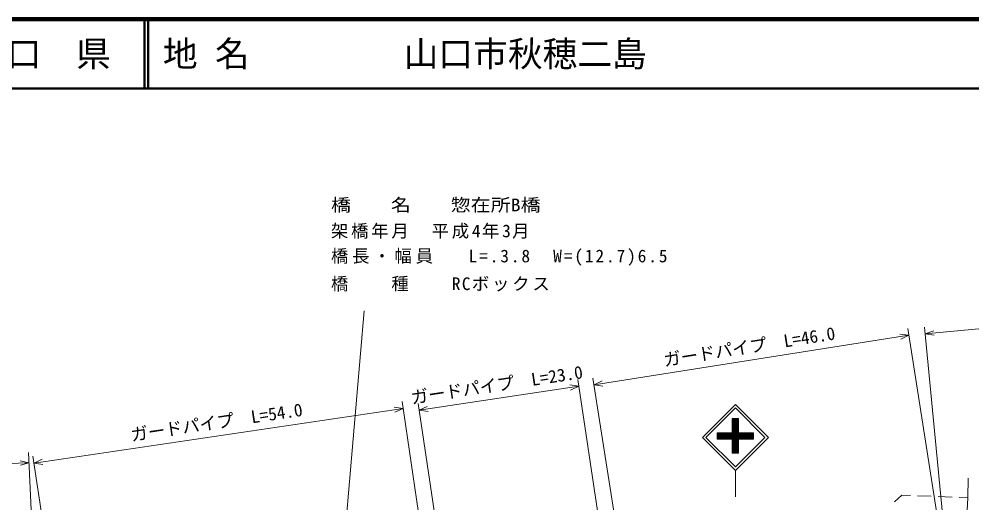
# Model space of a CAD drawing. Units: millimetres, scale not verified. Extents: x 40000 to 680000, y 20000 to 380000.
# Drawn here: x 349679 to 486816, y 310395 to 380000 of the extents above; entities that cross this region are included whole.
import ezdxf
from ezdxf.enums import TextEntityAlignment as Align

# ---------------------------------------------------------------- set-up
doc = ezdxf.new("R2010")
doc.units = ezdxf.units.MM
doc.header["$LTSCALE"] = 1000
for name, color, linetype, lineweight in [('M-BGD', 7, 'Continuous', 13), ('M-STR-HTXT', 7, 'Continuous', 13), ('M-STR-STRC', 7, 'Continuous', 13), ('M-TTL', 2, 'Continuous', 140), ('M-TTL-LINE', 7, 'Continuous', 50)]:
    doc.layers.add(name, color=color, linetype=linetype, lineweight=lineweight)
doc.layers.add('M-TTL-TXT', color=7, linetype='Continuous')
doc.styles.add('ＭＳ ゴシック', font='')
doc.styles.get('ＭＳ ゴシック').set_extended_font_data('MS Gothic')

msp = doc.modelspace()

# ---------------------------------------------------------------- linework, layer by layer
at = {"layer": 'M-BGD'}
for p, q in [((476730, 311521), (475680, 310575)), ((477971, 311471), (476730, 311521)), ((480968, 311349), (478970, 311430)), ((483966, 311227), (481967, 311308)), ((486206, 311135), (484965, 311186))]:
    msp.add_line(p, q, dxfattribs=at)
msp.add_lwpolyline([(485539, 298185), (486206, 311135), (486276, 313943)], dxfattribs=at)
at = {"layer": 'M-STR-HTXT'}
for p, q in [((480100, 334707), (564140, 342763)), ((394563, 282556), (399326, 338034)), ((477742, 334515), (476449, 334690)), ((483191, 299941), (477586, 335502)), ((483456, 299694), (480004, 335702)), ((480100, 334707), (481314, 335137)), ((480100, 334707), (481374, 334515)), ((432424, 327371), (477742, 334515)), ((477742, 334515), (476565, 333950)), ((435438, 292569), (430074, 328168)), ((437873, 292798), (432268, 328359)), ((432424, 327371), (433600, 327937)), ((407245, 323716), (430223, 327179)), ((430223, 327179), (428931, 327363)), ((430223, 327179), (429042, 326622)), ((432424, 327371), (433717, 327196)), ((351831, 316122), (404957, 324003)), ((404957, 324003), (403666, 324190)), ((404957, 324003), (403776, 323448)), ((409526, 293205), (404811, 324992)), ((412461, 289107), (407096, 324705)), ((407245, 323716), (408425, 324273)), ((407245, 323716), (408537, 323531)), ((352578, 283280), (351040, 317653)), ((356400, 285324), (351684, 317111)), ((342831, 315934), (351107, 316150)), ((351107, 316150), (349850, 316429)), ((351107, 316150), (349866, 315805)), ((351831, 316122), (353013, 316676)), ((351831, 316122), (353123, 315934))]:
    msp.add_line(p, q, dxfattribs=at)
at = {"layer": 'M-STR-STRC'}
for p, q in [((448047, 319815), (452784, 324553)), ((448542, 319815), (452784, 324058)), ((452784, 324553), (457522, 319815)), ((452784, 324058), (457027, 319815)), ((452325, 322518), (453225, 322518)), ((452325, 322518), (452325, 320486)), ((452325, 322470), (452373, 322518)), ((452325, 322328), (452515, 322518)), ((452325, 322187), (452656, 322518)), ((452325, 322046), (452798, 322518)), ((452325, 321904), (452939, 322518)), ((452325, 321763), (453080, 322518)), ((452325, 321621), (453222, 322518)), ((453225, 321561), (452325, 322461)), ((452325, 321480), (453225, 322380)), ((453225, 321420), (452325, 322320)), ((453225, 321703), (452409, 322518)), ((453225, 321844), (452551, 322518)), ((453225, 321985), (452692, 322518)), ((453225, 322127), (452834, 322518)), ((453225, 322268), (452975, 322518)), ((453225, 322410), (453117, 322518)), ((453225, 322518), (453225, 320486)), ((451562, 319586), (453225, 321249)), ((451703, 319586), (453225, 321107)), ((451845, 319586), (453225, 320966)), ((452325, 321339), (453225, 322239)), ((453225, 321278), (452325, 322178)), ((452325, 321197), (453225, 322097)), ((453225, 321137), (452325, 322037)), ((452325, 321056), (453225, 321956)), ((453225, 320995), (452325, 321895)), ((452325, 320914), (453225, 321814)), ((453225, 320854), (452325, 321754)), ((452325, 320773), (453225, 321673)), ((453225, 320713), (452325, 321613)), ((452325, 320631), (453225, 321531)), ((453225, 320571), (452325, 321471)), ((452325, 320490), (453225, 321390)), ((454069, 319586), (452325, 321330)), ((453928, 319586), (452325, 321188)), ((453786, 319586), (452325, 321047)), ((453645, 319586), (452325, 320905)), ((448047, 319815), (452784, 315077)), ((448542, 319815), (452784, 315572)), ((452325, 320486), (450163, 320486)), ((450163, 320486), (450163, 319586)), ((450163, 320450), (450199, 320486)), ((450163, 320308), (450341, 320486)), ((450163, 320167), (450482, 320486)), ((450163, 320025), (450624, 320486)), ((450163, 319884), (450765, 320486)), ((450163, 319743), (450906, 320486)), ((450163, 319601), (451048, 320486)), ((450958, 319586), (450163, 320380)), ((450816, 319586), (450163, 320239)), ((450675, 319586), (450163, 320097)), ((450534, 319586), (450163, 319956)), ((450392, 319586), (450163, 319814)), ((450251, 319586), (450163, 319673)), ((450163, 319586), (452325, 319586)), ((451099, 319586), (450199, 320486)), ((450289, 319586), (451189, 320486)), ((451241, 319586), (450341, 320486)), ((450431, 319586), (451331, 320486)), ((451382, 319586), (450482, 320486)), ((450572, 319586), (451472, 320486)), ((451524, 319586), (450624, 320486)), ((450714, 319586), (451614, 320486)), ((451665, 319586), (450765, 320486)), ((450855, 319586), (451755, 320486)), ((451806, 319586), (450906, 320486)), ((450996, 319586), (451896, 320486)), ((451948, 319586), (451048, 320486)), ((451138, 319586), (452038, 320486)), ((452089, 319586), (451189, 320486)), ((451279, 319586), (452179, 320486)), ((452231, 319586), (451331, 320486)), ((451421, 319586), (452321, 320486)), ((453225, 318733), (451472, 320486)), ((453225, 318874), (451614, 320486)), ((453225, 319016), (451755, 320486)), ((453225, 319157), (451896, 320486)), ((451986, 319586), (453225, 320824)), ((453225, 319298), (452038, 320486)), ((452128, 319586), (453225, 320683)), ((453225, 319440), (452179, 320486)), ((452269, 319586), (453225, 320541)), ((453225, 319581), (452321, 320486)), ((453503, 319586), (452325, 320764)), ((453362, 319586), (452325, 320623)), ((452325, 319500), (453311, 320486)), ((452325, 319359), (453452, 320486)), ((452325, 319217), (453593, 320486)), ((452325, 319076), (453735, 320486)), ((452325, 318934), (453876, 320486)), ((452325, 318793), (454018, 320486)), ((452325, 319586), (452325, 317553)), ((452325, 318652), (453225, 319552)), ((452784, 315572), (457027, 319815)), ((452784, 315077), (457522, 319815)), ((453225, 319586), (453225, 317553)), ((453259, 319586), (454159, 320486)), ((454211, 319586), (453311, 320486)), ((453401, 319586), (454301, 320486)), ((454352, 319586), (453452, 320486)), ((453542, 319586), (454442, 320486)), ((454493, 319586), (453593, 320486)), ((453683, 319586), (454583, 320486)), ((454635, 319586), (453735, 320486)), ((453825, 319586), (454725, 320486)), ((454776, 319586), (453876, 320486)), ((453966, 319586), (454866, 320486)), ((454918, 319586), (454018, 320486)), ((454108, 319586), (455008, 320486)), ((455059, 319586), (454159, 320486)), ((454249, 319586), (455149, 320486)), ((455201, 319586), (454301, 320486)), ((454390, 319586), (455290, 320486)), ((455342, 319586), (454442, 320486)), ((454532, 319586), (455387, 320440)), ((455387, 319682), (454583, 320486)), ((454673, 319586), (455387, 320299)), ((455387, 319824), (454725, 320486)), ((454815, 319586), (455387, 320158)), ((455387, 319965), (454866, 320486)), ((454956, 319586), (455387, 320016)), ((455387, 320107), (455008, 320486)), ((455098, 319586), (455387, 319875)), ((455387, 320248), (455149, 320486)), ((455239, 319586), (455387, 319733)), ((455387, 320389), (455290, 320486)), ((455380, 319586), (455387, 319592)), ((453225, 318591), (452325, 319491)), ((452325, 318510), (453225, 319410)), ((453225, 318450), (452325, 319350)), ((452325, 318369), (453225, 319269)), ((453225, 318308), (452325, 319208)), ((452325, 318227), (453225, 319127)), ((453225, 318167), (452325, 319067)), ((452325, 318086), (453225, 318986)), ((453225, 318026), (452325, 318926)), ((452325, 317944), (453225, 318844)), ((453225, 317884), (452325, 318784)), ((452325, 317803), (453225, 318703)), ((453225, 317743), (452325, 318643)), ((452325, 317662), (453225, 318562)), ((453225, 317601), (452325, 318501)), ((453132, 317553), (452325, 318360)), ((452990, 317553), (452325, 318218)), ((452358, 317553), (453225, 318420)), ((452499, 317553), (453225, 318279)), ((452849, 317553), (452325, 318077)), ((452708, 317553), (452325, 317936)), ((452566, 317553), (452325, 317794)), ((452425, 317553), (452325, 317653)), ((452325, 317553), (453225, 317553)), ((452641, 317553), (453225, 318137)), ((452782, 317553), (453225, 317996)), ((452924, 317553), (453225, 317854)), ((453065, 317553), (453225, 317713)), ((453206, 317553), (453225, 317572)), ((452784, 315077), (452784, 311290))]:
    msp.add_line(p, q, dxfattribs=at)
msp.add_lwpolyline([(453225, 320486), (455387, 320486), (455387, 319586), (453225, 319586)], dxfattribs=at)
at = {"layer": 'M-TTL'}
msp.add_line((680000, 380000), (40000, 380000), dxfattribs=at)
at = {"layer": 'M-TTL-LINE'}
for p, q in [((367750, 380000), (367750, 370000)), ((368250, 380000), (368250, 370000)), ((40000, 370000), (680000, 370000))]:
    msp.add_line(p, q, dxfattribs=at)

# ---------------------------------------------------------------- texts
at = {"layer": 'M-STR-HTXT', "style": 'ＭＳ ゴシック', "width": 1.15}
msp.add_text('橋\u3000\u3000名\u3000\u3000惣在所B橋', height=1832, dxfattribs=at).set_placement((394566, 351793), align=Align.BOTTOM_LEFT)
at = {"layer": 'M-STR-HTXT', "style": 'ＭＳ ゴシック'}
for s, rotation, p in [('ガードパイプ  L=46.0', 8.957, (455005, 331437)), ('ガードパイプ  L=23.0', 8.57, (418659, 325942)), ('ガードパイプ  L=54.0', 8.438, (378321, 320557))]:
    msp.add_text(s, height=1833, rotation=rotation, dxfattribs=at).set_placement(p, align=Align.BOTTOM_CENTER)
at = {"layer": 'M-STR-HTXT', "char_height": 1832, "attachment_point": 7, "style": 'ＭＳ ゴシック'}
for s, insert in [('\\T1.16;架橋年月\u3000平成4年3月', (394566, 348389)), ('\\T1.22;橋長・幅員\u3000\\~L=.3.8\u3000W=(12.7)6.5', (394566, 344516)), ('\\T1.16;橋\u3000\u3000種\u3000\u3000RCボックス', (394566, 340810))]:
    msp.add_mtext(s, dxfattribs=dict(at, insert=insert))
at = {"layer": 'M-TTL-TXT', "style": 'ＭＳ ゴシック'}
msp.add_text('山\u3000口\u3000県', height=3666, dxfattribs=at).set_placement((350375, 375000), align=Align.MIDDLE_CENTER)
for s, p in [('地 名', (370380, 375000)), ('山口市秋穂二島', (405024, 375000))]:
    msp.add_text(s, height=3666, dxfattribs=at).set_placement(p, align=Align.MIDDLE_LEFT)

doc.saveas('drawing.dxf')
